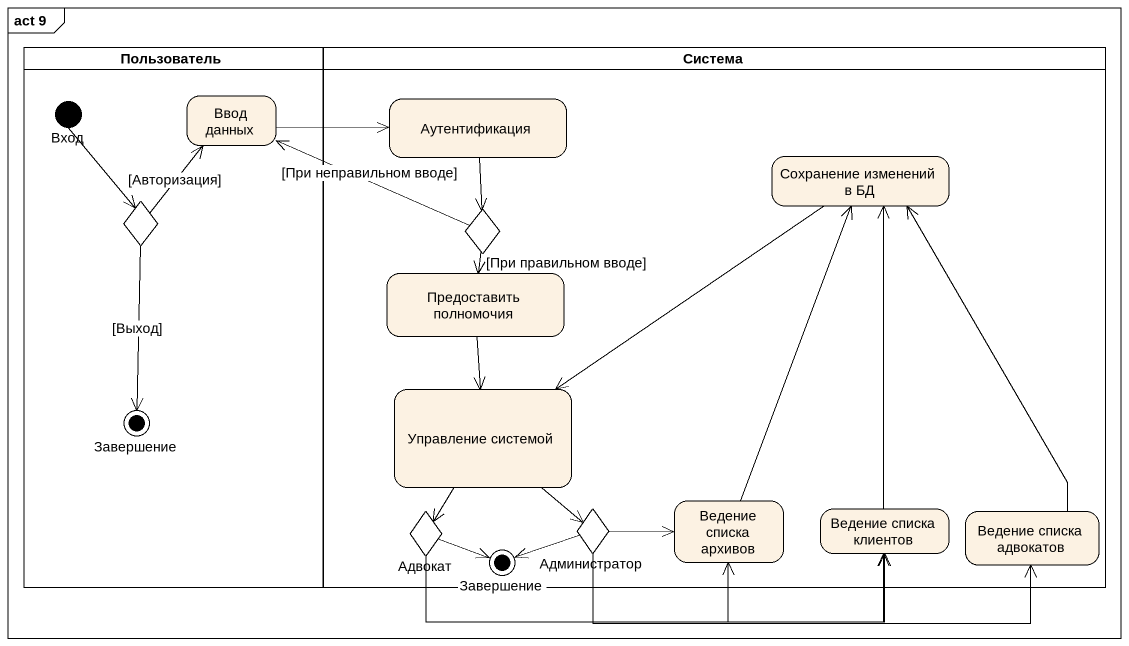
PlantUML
@startuml
mainframe act 9
hide empty description
state Пользователь <<partition>> {
  state Вход <<start>>
  state "Ввод данных" as Ввод_данных
  state choice1 <<choice>>
  state Завершение <<end>>
}
state Система <<partition>> {
  state Аутентификация
  state "Сохранение изменений в БД" as Сохранение_изменений_в_БД
  state choice2 <<choice>>
  state "Предоставить полномочия" as Предоставить_полномочия
  state "Управление системой" as Управление_системой
  state Адвокат <<choice>>
  state "Завершение" as Завершение_2 <<end>>
  state Администратор <<choice>>
  state "Ведение списка архивов" as Ведение_списка_архивов
  state "Ведение списка клиентов" as Ведение_списка_клиентов
  state "Ведение списка адвокатов" as Ведение_списка_адвокатов
}
Вход --> choice1
Ввод_данных -right-> Аутентификация
Аутентификация --> choice2
Сохранение_изменений_в_БД --> Управление_системой
choice1 -up-> Ввод_данных : [Авторизация]
choice1 --> Завершение : [Выход]
choice2 -left-> Ввод_данных : [При неправильном вводе]
choice2 --> Предоставить_полномочия : [При правильном вводе]
Предоставить_полномочия --> Управление_системой
Управление_системой --> Адвокат
Управление_системой --> Администратор
Адвокат -right-> Завершение_2
Адвокат -right-> Ведение_списка_архивов
Адвокат -right-> Ведение_списка_клиентов
Администратор -left-> Завершение_2
Администратор -right-> Ведение_списка_архивов
Администратор -right-> Ведение_списка_клиентов
Администратор -right-> Ведение_списка_адвокатов
Ведение_списка_архивов -up-> Сохранение_изменений_в_БД
Ведение_списка_клиентов -up-> Сохранение_изменений_в_БД
Ведение_списка_адвокатов -up-> Сохранение_изменений_в_БД
@enduml
